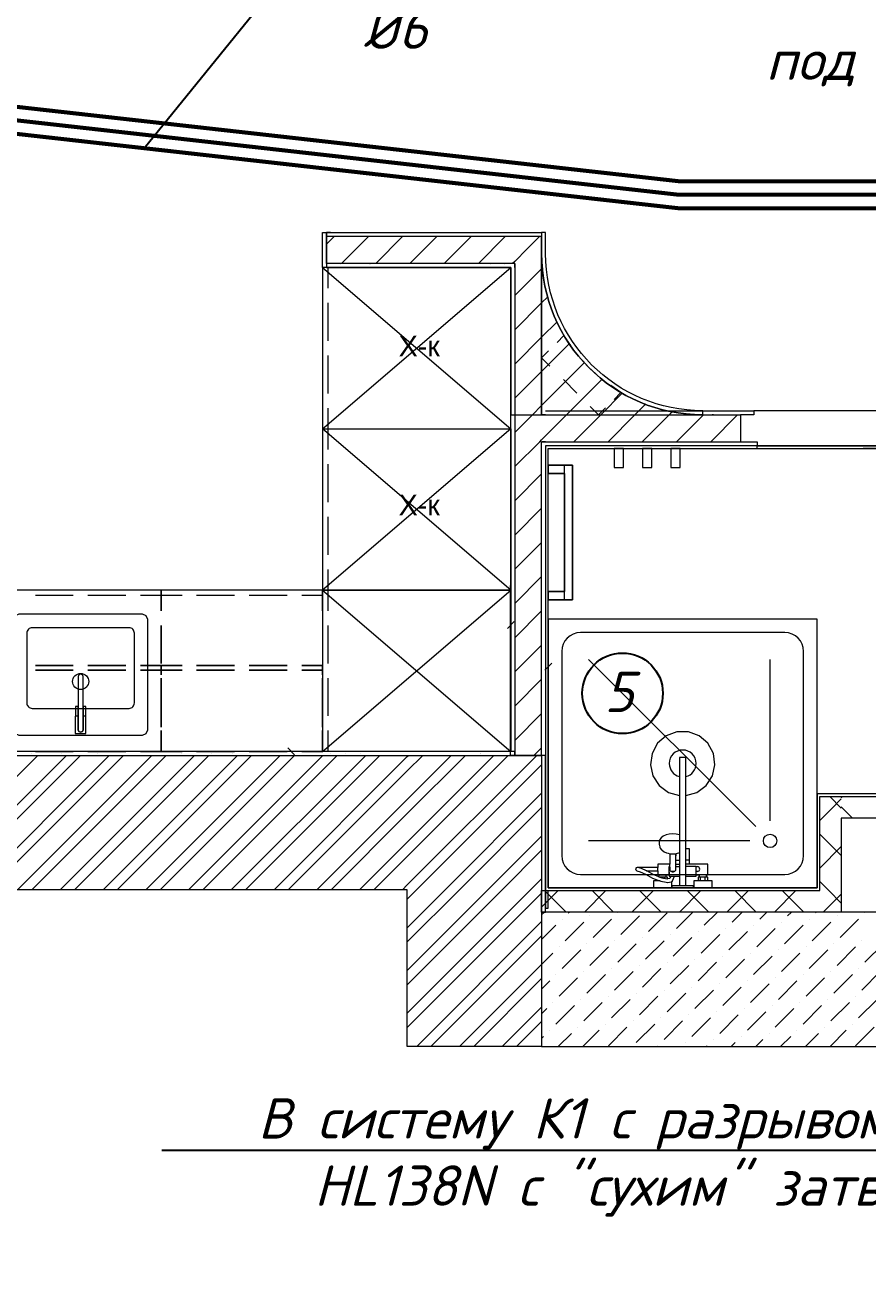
# Model space of a CAD drawing. Header units: millimetres. Extents: x 3082 to 230946, y 1570 to 312844.
# Drawn here: x 46428 to 49563, y 116243 to 120933 of the extents above; entities that cross this region are included whole.
import ezdxf
from ezdxf import colors
from ezdxf.entities.mleader import LeaderData, LeaderLine
from ezdxf.math import Vec2, Vec3

# ---------------------------------------------------------------- set-up
doc = ezdxf.new("R2010")
doc.units = ezdxf.units.MM
for name, color, linetype in [('PDF2_!плитка', 7, 'Continuous'), ('PDF2_!штукатурка', 7, 'Continuous'), ('PDF2_06_3 Размеры потолка', 7, 'Continuous'), ('PDF2_Text', 7, 'Continuous'), ('кондиционирование', 5, 'Continuous')]:
    doc.layers.add(name, color=color, linetype=linetype)
for name, color, linetype, true_color in [('PDF2_02_01 Стены несущие', 8, 'Continuous', 0x7e7e7e), ('PDF2_02_02 Перегородки', 8, 'Continuous', 0x7e7e7e), ('PDF2_03_1 ГКЛ Стены', 8, 'Continuous', 0x7e7e7e), ('PDF2_04_1 Мебель', 253, 'Continuous', 0xaaaaaa), ('PDF2_04_2 Сантехническое оборудование', 253, 'Continuous', 0xaaaaaa)]:
    doc.layers.add(name, color=color, linetype=linetype, true_color=true_color)
doc.styles.add('ls_200', font='isocpeui.ttf', dxfattribs={"height": 200})
doc.styles.add('PDF Arial', font='arial.ttf')

# ---------------------------------------------------------------- blocks, each defined once
blk = doc.blocks.new('ереьтекркер')
at = {"layer": 'PDF2_!плитка', "lineweight": 15}
blk.add_lwpolyline([(7283, 357), (6273.1, 357), (6263.1, 357), (6263.1, 7), (5263.1, 7), (5263.1, 1642.2), (6039.6, 1642.1), (6039.6, 1652.1), (5253.1, 1652.2), (5253.1, 1642.2), (5253.1, -68), (5263.1, -68), (5263.1, -3), (6273.1, -3), (6273.1, 7), (6273.1, 347), (7498, 347)], dxfattribs=at)
at = {"layer": 'PDF2_!плитка', "color": 251, "lineweight": 20, "true_color": 0x696969}
for points in [[(6715.6, 1652.1), (6039.6, 1652.1)], [(6039.6, 1642.1), (6715.6, 1642.1)]]:
    blk.add_lwpolyline(points, dxfattribs=at)
at = {"layer": 'PDF2_!штукатурка', "lineweight": 15}
blk.add_lwpolyline([(5253.1, 2367), (5253.1, 2445), (5238.1, 2445), (5238.1, 2367, 0.414037), (5837.6, 1767.1), (5837.6, 1782.1, -0.414044)], format="xyb", close=True, dxfattribs=at)
at = {"layer": 'PDF2_!штукатурка', "color": 8, "lineweight": 15, "true_color": 0x7e7e7e}
for points in [[(5251.8, 2419.8), (5251.8, 2419.8)], [(5249.9, 2381.1), (5249.9, 2381.1)], [(3340, 508), (3340, 508)], [(3451.3, 508), (3451.3, 508)], [(3498.9, 514.7), (3498.9, 514.7)], [(3586.1, 505.4), (3586.1, 505.4)], [(3896.8, 508), (3896.8, 508)], [(3918, 514.5), (3918, 514.5)], [(4008.2, 508), (4008.2, 508)], [(4088.8, 505.9), (4088.8, 505.9)], [(4420.7, 515), (4420.7, 515)], [(4453.6, 508), (4453.6, 508)], [(4507.8, 505.7), (4507.8, 505.7)], [(4565, 508), (4565, 508)], [(4839.8, 514.8), (4839.8, 514.8)], [(5010.5, 508), (5010.5, 508)], [(5010.5, 506.2), (5010.5, 506.2)], [(5121.9, 508), (5121.9, 508)]]:
    blk.add_lwpolyline(points, dxfattribs=at)
at = {"layer": 'PDF2_!штукатурка', "lineweight": 15}
blk.add_lwpolyline([(440, 857), (330, 857), (330, 842), (500, 842), (500, 515), (500, 500), (5138, 500), (5138, 515), (515, 515), (515, 842), (515, 857), (455, 857)], dxfattribs=at)
blk.add_lwpolyline([(5238, 500), (5238.1, -83), (5253.1, -83), (5253, 500)], close=True, dxfattribs=at)
at = {"layer": 'PDF2_02_01 Стены несущие', "color": 7, "lineweight": 15}
for points in [[(5238, 0), (5238, -583), (4738, -583), (4738, 0), (500, 0), (500, 500), (5238, 500)], [(5238.1, -583), (7770, -583), (7770, -83), (5238.1, -83)]]:
    blk.add_lwpolyline(points, close=True, dxfattribs=at)
at = {"layer": 'PDF2_02_01 Стены несущие', "lineweight": 15}
for points in [[(2863.8, 0), (3363.8, 500)], [(2969.9, 0), (3469.9, 500)], [(3022.9, 0), (3522.9, 500)], [(3129, 0), (3629, 500)], [(3182, 0), (3682, 500)], [(3288.1, 0), (3788.1, 500)], [(3341.1, 0), (3841.1, 500)], [(3447.2, 0), (3947.2, 500)], [(3500.2, 0), (4000.2, 500)], [(3606.3, 0), (4106.3, 500)], [(3659.3, 0), (4159.3, 500)], [(3765.4, 0), (4265.4, 500)], [(3818.4, 0), (4318.4, 500)], [(3924.5, 0), (4424.5, 500)], [(3977.5, 0), (4477.5, 500)], [(4083.6, 0), (4583.6, 500)], [(4136.6, 0), (4636.6, 500)], [(4242.7, 0), (4738, 495.4), (4742.7, 500)], [(4295.7, 0), (4738, 442.4), (4795.7, 500)], [(4401.8, 0), (4738, 336.3), (4901.8, 500)], [(4454.8, 0), (4738, 283.3), (4954.8, 500)], [(4560.9, 0), (4738, 177.2), (5060.9, 500)], [(4613.9, 0), (4738, 124.2), (5113.9, 500)], [(4720, 0), (4738, 18.1), (5220, 500)], [(5238, 465.1), (4773, 0), (4738, -35)], [(5238, 359), (4879.1, 0), (4738, -141.1)], [(5238, 306), (4932.1, 0), (4738, -194.1)], [(5238, 199.9), (5038.2, 0), (4738, -300.2)], [(5238, 146.9), (5091.2, 0), (4738, -353.2)], [(5238, 40.8), (5197.3, 0), (4738, -459.2)], [(4738, -512.3), (5238, -12.3)], [(5238.1, -93.5), (5248.6, -83)], [(5337.5, -86), (5340.5, -83)], [(5521.4, -86), (5521.4, -86)], [(5636.3, -155), (5705.2, -86)], [(5739.7, -143.5), (5800.2, -83)], [(5843.1, -132), (5892.1, -83)], [(5946.5, -120.5), (5984, -83)], [(6049.9, -109), (6075.9, -83)], [(6153.4, -97.5), (6167.9, -83)], [(6256.8, -86), (6259.8, -83)], [(6440.6, -86), (6440.6, -86)], [(4773.4, -583), (5238, -118.3)], [(5238.1, -185.5), (5291.6, -132)], [(5314.5, -109), (5314.5, -109)], [(5326, -189.4), (5395, -120.5)], [(5418, -97.5), (5418, -97.5)], [(5429.5, -178), (5498.4, -109)], [(5532.9, -166.5), (5601.8, -97.5)], [(6027, -132), (6027, -132)], [(6130.4, -120.5), (6130.4, -120.5)], [(6141.9, -200.9), (6210.8, -132)], [(6233.8, -109), (6233.8, -109)], [(6245.3, -189.4), (6314.2, -120.5)], [(6337.2, -97.5), (6337.2, -97.5)], [(6348.7, -178), (6417.6, -109)], [(4826.4, -583), (5238, -171.4)], [(5613.3, -178), (5613.3, -178)], [(5716.7, -166.5), (5716.7, -166.5)], [(5728.2, -246.9), (5797.1, -178)], [(5820.1, -155), (5820.1, -155)], [(5831.6, -235.4), (5900.6, -166.5)], [(5923.5, -143.5), (5923.5, -143.5)], [(5935, -223.9), (6004, -155)], [(6038.4, -212.4), (6107.4, -143.5)], [(5303.1, -212.4), (5303.1, -212.4)], [(5314.5, -292.9), (5383.5, -223.9)], [(5406.5, -200.9), (5406.5, -200.9)], [(5418, -281.4), (5486.9, -212.4)], [(5509.9, -189.4), (5509.9, -189.4)], [(5521.4, -269.9), (5590.3, -200.9)], [(5624.8, -258.4), (5693.7, -189.4)], [(6118.9, -223.9), (6118.9, -223.9)], [(6222.3, -212.4), (6222.3, -212.4)], [(6233.8, -292.9), (6302.7, -223.9)], [(6325.7, -200.9), (6325.7, -200.9)], [(6337.2, -281.4), (6406.1, -212.4)], [(6429.1, -189.4), (6429.1, -189.4)], [(6440.6, -269.9), (6509.6, -200.9)], [(4932.5, -583), (5238, -277.4)], [(5238.1, -277.4), (5280.1, -235.4)], [(5601.8, -281.4), (5601.8, -281.4)], [(5705.2, -269.9), (5705.2, -269.9)], [(5716.7, -350.3), (5785.7, -281.4)], [(5808.6, -258.4), (5808.6, -258.4)], [(5820.1, -338.8), (5889.1, -269.9)], [(5912.1, -246.9), (5912.1, -246.9)], [(5923.5, -327.3), (5992.5, -258.4)], [(6015.5, -235.4), (6015.5, -235.4)], [(6027, -315.8), (6095.9, -246.9)], [(6130.4, -304.3), (6199.3, -235.4)], [(5291.6, -315.8), (5291.6, -315.8)], [(5303.1, -396.3), (5372, -327.3)], [(5395, -304.3), (5395, -304.3)], [(5406.5, -384.8), (5475.4, -315.8)], [(5498.4, -292.9), (5498.4, -292.9)], [(5509.9, -373.3), (5578.8, -304.3)], [(5613.3, -361.8), (5682.2, -292.9)], [(6107.4, -327.3), (6107.4, -327.3)], [(6210.8, -315.8), (6210.8, -315.8)], [(6222.3, -396.3), (6291.2, -327.3)], [(6314.2, -304.3), (6314.2, -304.3)], [(6325.7, -384.8), (6394.7, -315.8)], [(6417.6, -292.9), (6417.6, -292.9)], [(6429.1, -373.3), (6498.1, -304.3)], [(4985.5, -583), (5238, -330.5)], [(5238.1, -369.3), (5268.6, -338.8)], [(5693.7, -373.3), (5693.7, -373.3)], [(5797.1, -361.8), (5797.1, -361.8)], [(5808.6, -442.2), (5877.6, -373.3)], [(5900.6, -350.3), (5900.6, -350.3)], [(5912.1, -430.7), (5981, -361.8)], [(6004, -338.8), (6004, -338.8)], [(6015.5, -419.3), (6084.4, -350.3)], [(6118.9, -407.8), (6187.8, -338.8)], [(5280.1, -419.3), (5280.1, -419.3)], [(5383.5, -407.8), (5383.5, -407.8)], [(5395, -488.2), (5463.9, -419.3)], [(5486.9, -396.3), (5486.9, -396.3)], [(5498.4, -476.7), (5567.3, -407.8)], [(5590.3, -384.8), (5590.3, -384.8)], [(5601.8, -465.2), (5670.8, -396.3)], [(5705.2, -453.7), (5774.2, -384.8)], [(6199.3, -419.3), (6199.3, -419.3)], [(6302.7, -407.8), (6302.7, -407.8)], [(6314.2, -488.2), (6383.2, -419.3)], [(6406.1, -396.3), (6406.1, -396.3)], [(6417.6, -476.7), (6486.6, -407.8)], [(5091.6, -583), (5238, -436.5)], [(5238.1, -461.2), (5257.1, -442.2)], [(5291.6, -499.7), (5360.5, -430.7)], [(5785.7, -465.2), (5785.7, -465.2)], [(5889.1, -453.7), (5889.1, -453.7)], [(5900.6, -534.2), (5969.5, -465.2)], [(5992.5, -442.2), (5992.5, -442.2)], [(6004, -522.7), (6072.9, -453.7)], [(6095.9, -430.7), (6095.9, -430.7)], [(6107.4, -511.2), (6176.3, -442.2)], [(6210.8, -499.7), (6279.7, -430.7)], [(5144.6, -583), (5238, -489.6)], [(5372, -511.2), (5372, -511.2)], [(5475.4, -499.7), (5475.4, -499.7)], [(5486.9, -580.1), (5555.8, -511.2)], [(5578.8, -488.2), (5578.8, -488.2)], [(5590.3, -568.6), (5659.3, -499.7)], [(5682.2, -476.7), (5682.2, -476.7)], [(5693.7, -557.1), (5762.7, -488.2)], [(5797.1, -545.6), (5866.1, -476.7)], [(6291.2, -511.2), (6291.2, -511.2)], [(6394.7, -499.7), (6394.7, -499.7)], [(6406.1, -580.1), (6475.1, -511.2)], [(5238.1, -553.2), (5245.6, -545.6)], [(5268.6, -522.7), (5268.6, -522.7)], [(5300.2, -583), (5349, -534.2)], [(5392.1, -583), (5452.4, -522.7)], [(5877.6, -557.1), (5877.6, -557.1)], [(5981, -545.6), (5981, -545.6)], [(6035.6, -583), (6061.4, -557.1)], [(6084.4, -534.2), (6084.4, -534.2)], [(6127.5, -583), (6164.8, -545.6)], [(6187.8, -522.7), (6187.8, -522.7)], [(6219.4, -583), (6268.3, -534.2)], [(6311.3, -583), (6371.7, -522.7)], [(5670.8, -580.1), (5670.8, -580.1)], [(5774.2, -568.6), (5774.2, -568.6)], [(5851.7, -583), (5854.6, -580.1)], [(5943.6, -583), (5958, -568.6)]]:
    blk.add_lwpolyline(points, dxfattribs=at)
at = {"layer": 'PDF2_02_02 Перегородки', "color": 7, "lineweight": 15}
for points in [[(6460.4, 6749), (6460.4, 3397, 0.414187), (7060.4, 2797), (7990.1, 2797), (8040.1, 2797), (8040.1, 2782), (7060.4, 2782, -0.414207), (6445.4, 3397), (6445.4, 6749), (6575.4, 6749), (6575.4, 3397, 0.414201), (7060.4, 2912), (8052.1, 2912), (8052.1, 2897), (7990.1, 2897), (7060.4, 2897, -0.414225), (6560.4, 3397), (6560.4, 6749)], [(5138.1, 2330), (5138.1, 2315), (5138.1, 2330), (5136.4, 2330), (4438.1, 2330), (4438.1, 2315), (5123.1, 2315), (5123.1, 1767.2), (5138.1, 1767.2), (5238.1, 1767.2), (5562.6, 1767.1), (5837.6, 1767.1, -0.414037), (5238.1, 2367), (5238.1, 1767.2), (5238.1, 2330), (5238.1, 2430)]]:
    blk.add_lwpolyline(points, format="xyb", dxfattribs=at)
for points in [[(4423.1, 2445), (4423.1, 2445)], [(4453.1, 2445), (4453.1, 2445)], [(4438.1, 2330), (4438.1, 2430)], [(4423.1, 2315), (4423.1, 2315)], [(4453.1, 2315), (4453.1, 2315)], [(5138.1, 2315), (5138.1, 1767.2), (5138.1, 1667.2), (5138, 500)], [(5253.1, 1667.2), (5977.6, 1667.1), (6039.6, 1667.1), (6039.6, 1652.1), (5253.1, 1652.2), (5253, 500), (5123, 500), (5123.1, 1767.2), (5253.1, 1767.2), (5238.1, 1767.2), (5253.1, 1767.2), (5977.6, 1767.1), (5977.6, 1667.1)], [(5253.1, 1782.2), (6027.6, 1782.1), (6027.6, 1767.1), (5977.6, 1767.1)], [(5878.2, 1767.1), (5873.2, 1767.1)], [(5238, 500), (5238.1, 1667.2), (5253.1, 1667.2), (5238.1, 1667.2)]]:
    blk.add_lwpolyline(points, dxfattribs=at)
blk.add_lwpolyline([(4438.1, 2430), (4438.1, 2330), (4438.1, 2315), (4453.1, 2315), (4423.1, 2315), (4423.1, 2445), (4453.1, 2445), (4438.1, 2445), (4438.1, 2430), (4438.1, 2445), (5238.1, 2445), (5238.1, 2430), (5224.9, 2430), (5138.1, 2430)], close=True, dxfattribs=at)
at = {"layer": 'PDF2_02_02 Перегородки', "lineweight": 15}
for points in [[(4466.4, 2430), (4438.1, 2401.7)], [(4593.7, 2430), (4493.7, 2330)], [(4721, 2430), (4621, 2330)], [(4848.3, 2430), (4748.3, 2330)], [(4975.6, 2430), (4875.6, 2330)], [(5102.9, 2430), (5002.9, 2330)], [(5230.1, 2430), (5184.6, 2384.4)], [(4435.1, 2382.7), (4435.1, 2382.7)], [(5184.3, 2384.2), (5138.1, 2338), (5130.1, 2330)], [(4490.8, 2327), (4490.8, 2327)], [(4599.3, 2326.8), (4599.3, 2326.8)], [(4602.1, 2327), (4602.1, 2327)], [(4770, 2318.2), (4770, 2318.2)], [(5047.6, 2327), (5047.6, 2327)], [(5101.9, 2327.3), (5101.9, 2327.3)], [(5238.1, 2310.7), (5138.1, 2210.7)], [(5238.1, 2183.4), (5138.1, 2083.4)], [(5238.1, 2056.1), (5138.1, 1956.1)], [(5238.1, 1928.8), (5138.1, 1828.8)], [(5138.1, 1701.6), (5203.7, 1767.2), (5238.1, 1801.6)], [(5138.1, 1574.3), (5231, 1667.2), (5238.1, 1674.3), (5253.1, 1689.3), (5331, 1767.2)], [(5458.2, 1767.1), (5358.3, 1667.2)], [(5585.5, 1767.1), (5485.5, 1667.2)], [(5712.8, 1767.1), (5612.8, 1667.1)], [(5840.1, 1767.1), (5740.1, 1667.1)], [(5967.3, 1767.1), (5867.4, 1667.1)], [(5238.1, 1547), (5138.1, 1447)], [(5238, 1419.6), (5138.1, 1319.7)], [(5238, 1292.4), (5138.1, 1192.4)], [(5238, 1165.1), (5138.1, 1065.1)], [(5238, 1037.8), (5138.1, 937.8)], [(5238, 910.5), (5138, 810.6)], [(5238, 783.3), (5138, 683.3)], [(5238, 656), (5138, 556)], [(5238, 528.7), (5209.4, 500)]]:
    blk.add_lwpolyline(points, dxfattribs=at)
at = {"layer": 'PDF2_02_02 Перегородки', "color": 251, "lineweight": 20, "true_color": 0x696969}
for points in [[(5242.2, 2314.8), (5238.1, 2310.7)], [(5261.4, 2206.7), (5238.1, 2183.4)], [(5295.6, 2113.6), (5238.1, 2056.1)], [(5341.6, 2032.4), (5238.1, 1928.8)], [(5397.9, 1961.4), (5238.1, 1801.6)], [(5463.8, 1900), (5331, 1767.2)], [(5539.6, 1848.5), (5458.2, 1767.2)], [(5625.9, 1807.5), (5585.5, 1767.1)], [(5724.8, 1779.1), (5712.8, 1767.1)], [(6727.6, 1782.1), (6027.6, 1782.1)], [(6039.6, 1652.1), (6715.6, 1652.1)]]:
    blk.add_lwpolyline(points, dxfattribs=at)
at = {"layer": 'PDF2_02_02 Перегородки', "color": 7, "lineweight": 15}
for points in [[(5874.9, 1767.1), (5874.3, 1767.1), (5873.8, 1767.1), (5873.2, 1767.1)], [(5875.7, 1767.1), (5875.5, 1767.1), (5875.2, 1767.1), (5874.9, 1767.1)], [(5876.5, 1767.1), (5876.3, 1767.1), (5876, 1767.1), (5875.7, 1767.1)], [(5878.2, 1767.1), (5877.7, 1767.1), (5877.1, 1767.1), (5876.5, 1767.1)]]:
    blk.add_open_spline(points, degree=3, dxfattribs=at)
at = {"layer": 'PDF2_03_1 ГКЛ Стены', "color": 7, "lineweight": 15}
for points in [[(5346.8, 2024.6), (5321.2, 2062.4), (5295.4, 2036.6)], [(5263.9, 2005.1), (5238.1, 1979.3), (5269.3, 1948.1)], [(5440.3, 1919.5), (5413.8, 1942.8), (5390.5, 1969.3)], [(5319.2, 1898.2), (5369.1, 1848.3)], [(5507.6, 1824.5), (5533.3, 1850.2), (5495.5, 1875.9)], [(5419, 1798.4), (5450.2, 1767.2), (5476, 1792.9)]]:
    blk.add_lwpolyline(points, dxfattribs=at)
blk.add_lwpolyline([(6353.1, 347), (7293, 347), (7293, 987.1), (7293, 1067.1), (7513, 1067.1), (7513, 987.1), (7373, 987.1), (7373, 347), (7513, 347), (7513, 267), (6353.1, 267), (6353.1, -83), (6273.1, -83), (5238.1, -83), (5238.1, -3), (6273.1, -3), (6273.1, 347)], close=True, dxfattribs=at)
at = {"layer": 'PDF2_03_1 ГКЛ Стены', "lineweight": 15}
for points in [[(6353.1, 337.9), (6317.6, 302.4), (6282.2, 267), (6273.1, 257.9)], [(6353.1, 303.8), (6309.9, 347)], [(6353.1, 342.7), (6357.4, 347)], [(6394.5, 267), (6353.1, 308.4)], [(6273.1, 207.1), (6353.1, 127.1)], [(6273.1, 81), (6353.1, 161)], [(6273.1, 30.3), (6306.3, -3), (6353.1, -49.8)], [(5300.3, -3), (5238.1, -65.3)], [(5249.1, -3), (5329.1, -83)], [(5477.1, -3), (5397.1, -83)], [(5426, -3), (5506, -83)], [(5653.9, -3), (5573.9, -83)], [(5602.9, -3), (5682.9, -83)], [(5830.7, -3), (5750.7, -83)], [(5779.8, -3), (5859.8, -83)], [(6007.4, -3), (5927.4, -83)], [(5956.7, -3), (6036.7, -83)], [(6184.2, -3), (6104.2, -83)], [(6133.7, -3), (6213.7, -83)], [(6353.1, -16), (6319.6, -49.5), (6286.1, -83)]]:
    blk.add_lwpolyline(points, dxfattribs=at)
at = {"layer": 'PDF2_04_1 Мебель', "lineweight": 5}
for points in [[(4423.1, 2315), (4423.1, 1715), (5123.1, 1715), (5123.1, 2315)], [(5508, 1571.1), (5542.4, 1571.1), (5542.4, 1642.2), (5508, 1642.2)], [(5613.5, 1571.1), (5647.9, 1571.1), (5647.9, 1642.1), (5613.5, 1642.1)], [(5718.9, 1571.1), (5753.3, 1571.1), (5753.3, 1642.1), (5718.9, 1642.1)], [(3753.1, 1025), (3293.1, 1025), (3278.9, 1019.2), (3273.1, 1005), (3273.1, 595), (3278.9, 580.9), (3293.1, 575), (3753.1, 575), (3767.2, 580.9), (3773.1, 595), (3773.1, 1005), (3767.2, 1019.2)], [(6263.1, 7), (6263.1, 1007), (5263.1, 1007), (5263.1, 7)], [(3823.1, 842.3), (3823.1, 983.4)], [(3495.8, 835), (3354.7, 835)], [(3495.8, 817), (3354.7, 817)], [(3532.1, 792.9), (3529.4, 799.3), (3523, 801.9), (3516.7, 799.3), (3514.1, 792.9), (3514.1, 595), (3516.7, 588.7), (3523.1, 586), (3529.4, 588.7), (3532.1, 595)], [(3691.4, 835), (3550.3, 835)], [(3691.4, 817), (3550.3, 817)], [(3823.1, 800.1), (3823.1, 835), (3745.9, 835), (3823.1, 835)], [(3900.2, 817), (3823.1, 817), (3745.9, 817), (3823.1, 817)], [(3823.1, 835), (3823.1, 800.1), (3823.1, 835), (3900.2, 835)], [(4095.8, 835), (3954.7, 835)], [(4095.8, 817), (3954.7, 817)], [(4291.4, 835), (4150.3, 835)], [(4291.4, 817), (4150.3, 817)], [(4423.1, 800.1), (4423.1, 835), (4345.9, 835), (4423.1, 835)], [(4423.1, 817), (4345.9, 817)], [(3823.1, 745.6), (3823.1, 604.5)], [(3823.1, 745.6), (3823.1, 604.5)], [(4423.1, 604.5), (4423.1, 745.6)], [(3503.4, 682), (3503.4, 647), (3514.1, 647), (3514.1, 682)], [(3542.8, 682), (3532.1, 682), (3532.1, 647), (3542.8, 647)], [(3543, 646), (3532.1, 646), (3532.1, 595), (3529.4, 588.7), (3523.1, 586), (3516.7, 588.7), (3514.1, 595), (3514.1, 646), (3503.1, 646), (3503.1, 581), (3543, 581)], [(4345.9, 515), (4423.1, 515), (4423.1, 550), (4423.1, 515)], [(3354.7, 515), (3495.8, 515)], [(3550.3, 515), (3691.4, 515)], [(3954.7, 515), (4095.8, 515)]]:
    blk.add_lwpolyline(points, close=True, dxfattribs=at)
for points in [[(4423.1, 2315), (5123.1, 1715)], [(4423.1, 1715), (5123.1, 2315)], [(4443.1, 2315), (4443.1, 2237.8)], [(4443.1, 2183.3), (4443.1, 2042.2)], [(4443.1, 1987.7), (4443.1, 1846.6)], [(4443.1, 1792.1), (4443.1, 1715)], [(5123.1, 1715), (4423.1, 1115), (5123.1, 1115), (5123.1, 515), (4423.1, 515), (5123.1, 1115), (4423.1, 1115), (4423.1, 515), (4423.1, 592.1)], [(4423.1, 1715), (5123.1, 1715), (5123.1, 1115), (4423.1, 1715), (4423.1, 1115), (5123.1, 515)], [(4443.1, 1715), (4443.1, 1637.9)], [(4443.1, 1583.4), (4443.1, 1442.3)], [(5323.1, 1549.3), (5323.1, 1109.3), (5263.1, 1109.3), (5263.1, 1079.3), (5353.1, 1079.3), (5353.1, 1579.3), (5263.1, 1579.3), (5263.1, 1549.3), (5323.1, 1549.3), (5263.1, 1549.3), (5263.1, 1579.3), (5353.1, 1579.3), (5353.1, 1079.3), (5263.1, 1079.3), (5263.1, 1109.3), (5323.1, 1109.3)], [(5323.1, 1079.3), (5323.1, 1579.3)], [(4443.1, 1387.8), (4443.1, 1246.7)], [(4443.1, 1192.2), (4443.1, 1115), (4443.1, 1037.9)], [(3823.1, 1115), (3223.1, 1115), (3223.1, 1037.9), (3223.1, 1115), (3145.9, 1115)], [(3495.8, 1115), (3354.7, 1115)], [(3495.8, 1095), (3354.7, 1095)], [(3691.4, 1115), (3550.3, 1115)], [(3691.4, 1095), (3550.3, 1095)], [(3900.2, 1115), (3823.1, 1115), (3823.1, 1037.9), (3823.1, 1115), (3745.9, 1115)], [(3823.1, 1095), (3745.9, 1095)], [(4423.1, 1115), (3823.1, 1115)], [(3900.2, 1095), (3823.1, 1095)], [(4095.8, 1115), (3954.7, 1115)], [(4095.8, 1095), (3954.7, 1095)], [(4291.5, 1115), (4150.3, 1115)], [(4291.5, 1095), (4150.3, 1095)], [(4423.1, 1037.9), (4423.1, 1115), (4346, 1115)], [(4423.1, 1095), (4346, 1095)], [(4443.1, 983.4), (4443.1, 842.3)], [(6035.1, 235.1), (5413.1, 857)], [(6088.1, 257), (6088.1, 857)], [(3823.1, 646.7), (3823.1, 787.8), (3823.1, 646.6)], [(4423.1, 646.6), (4423.1, 787.8)], [(4443.1, 787.8), (4443.1, 646.7)], [(3823.1, 592.1), (3823.1, 515), (3223.1, 515), (2623, 515), (2545.9, 515), (2623, 515), (2623, 550), (2623, 515), (2623, 592.2), (2623, 515), (2700.2, 515), (2623, 515), (2023, 515), (2023, 550), (2023, 515), (2023, 550), (2023, 515), (2023, 592.2), (2023, 515), (2100.2, 515), (2023, 515), (2100.2, 515)], [(3900.2, 515), (3823.1, 515), (3745.9, 515), (3823.1, 515), (3823.1, 592.2)], [(4443.1, 592.2), (4443.1, 515)], [(4346, 515), (4423.1, 515), (3823.1, 515), (3900.2, 515), (3823.1, 515), (3823.1, 550), (3823.1, 515), (3823.1, 550), (3823.1, 515), (3745.9, 515)], [(3495.8, 515), (3354.7, 515)], [(3691.4, 515), (3550.3, 515)], [(4095.8, 515), (3954.7, 515)], [(4150.3, 515), (4291.4, 515), (4150.3, 515), (4291.5, 515)], [(6013.1, 182), (5413.1, 182)]]:
    blk.add_lwpolyline(points, dxfattribs=at)
for points in [[(3323.1, 695, 0.414375), (3343.1, 675), (3703.1, 675, 0.414375), (3723.1, 695), (3723.1, 955, 0.414375), (3703.1, 975), (3343.1, 975, 0.414375), (3323.1, 955)], [(5383.1, 957, 0.414107), (5313.1, 887), (5313.1, 127, 0.414107), (5383.1, 57), (6143.1, 57, 0.414107), (6213.1, 127), (6213.1, 887, 0.414107), (6143.1, 957)]]:
    blk.add_lwpolyline(points, format="xyb", close=True, dxfattribs=at)
for centre, radius in [((3523.1, 775), 30), ((6088.1, 182), 25)]:
    blk.add_circle(centre, radius, dxfattribs=at)
at = {"layer": 'PDF2_04_2 Сантехническое оборудование', "lineweight": 5}
for points in [[(5775.1, 350.6), (5816.1, 362.4), (5850.5, 387.8), (5873.7, 423.6), (5883, 465.3), (5877.1, 507.6), (5856.7, 545.1), (5824.4, 573.2), (5784.4, 588.1), (5741.7, 588.1), (5701.7, 573.2), (5669.5, 545.1), (5649.1, 507.6), (5643.2, 465.3), (5652.4, 423.6), (5675.7, 387.8), (5710, 362.4), (5751.1, 350.6), (5751.1, 204.1), (5739, 206.9), (5726.1, 207.9), (5713.1, 206.9), (5701.1, 204.1), (5690.7, 199.5), (5682.8, 193.6), (5677.8, 186.7), (5676.1, 179.2), (5676.1, 168.6), (5676.6, 165.4), (5678.3, 158.1), (5679.7, 155.3), (5684.5, 148.7), (5686.6, 146.8), (5693.8, 141.4), (5703.3, 137.2), (5708.5, 135.9), (5715.1, 134.3), (5715.6, 116.1), (5715.8, 95), (5670.1, 95), (5670.1, 83.5), (5594.1, 83.5), (5589.9, 82), (5587.7, 78.1), (5588.5, 73.6), (5592.1, 70.9), (5604.9, 66.7), (5624.1, 58.3), (5650.8, 43.2), (5670.1, 36.3), (5670.1, 33), (5654.1, 33), (5654.1, 7), (5722.1, 7), (5722.1, 30.3), (5722.7, 30.5), (5723.7, 31.3), (5724.6, 32.2), (5725.3, 33.2), (5732.6, 51), (5751.1, 51), (5751.1, 15), (5723.1, 15), (5723.1, 7), (5803.1, 7), (5803.1, 15), (5775.1, 15), (5775.1, 51), (5813.1, 51), (5813.1, 55), (5824.1, 55), (5824.1, 47), (5820.1, 47), (5820.1, 33), (5804.1, 33), (5804.1, 7), (5872.1, 7), (5872.1, 33), (5856.1, 33), (5856.1, 47), (5852.1, 47), (5852.1, 55), (5856.1, 55), (5856.1, 95), (5788.1, 95), (5788.1, 152), (5787.5, 152), (5785.9, 152), (5783.4, 152), (5780.2, 152), (5776.2, 152), (5775.1, 152)], [(5674.1, 55), (5674.1, 48.7), (5656.2, 55), (5630, 69.9), (5628.6, 70.5), (5670.1, 70.5), (5670.1, 55)], [(5713.1, 51), (5718.6, 51), (5714.9, 42), (5706.3, 40.6), (5706.1, 40.7), (5706.1, 47), (5702.1, 47), (5702.1, 55), (5713.1, 55)], [(5721.1, 67.8), (5721.1, 67.8), (5723.5, 66.6), (5726.1, 66.2), (5728.7, 66.6), (5731.1, 67.8), (5731.1, 67.8), (5730.9, 67.7), (5729.1, 67.5), (5723.1, 67.5), (5721.3, 67.7)]]:
    blk.add_lwpolyline(points, close=True, dxfattribs=at)
for points in [[(5775.1, 421.5, 0.344938), (5813.1, 470, 0.414), (5763.1, 520, 0.414), (5713.1, 470, 0.344459), (5751.1, 421.5)], [(5817.6, 68, 0.414585), (5826.6, 77, 0.416667), (5817.6, 86, 0.130718), (5813.1, 84.8)]]:
    blk.add_lwpolyline(points, format="xyb", dxfattribs=at)
for points in [[(5775.1, 350.6), (5775.1, 492), (5751.1, 492), (5751.1, 350.6)], [(5751.1, 204.1), (5751.1, 51)], [(5751, 149.4), (5751.1, 149.4)], [(5775.1, 51), (5775.1, 152)], [(5715.1, 134.3), (5717, 133.9), (5726.1, 133.2), (5735.2, 133.9), (5743.7, 135.9), (5748.9, 137.2), (5751.1, 138.2)], [(5721.1, 67.8), (5719.6, 68.4), (5718.1, 69.4), (5717, 70.7), (5716.3, 72.2), (5716.1, 73.9), (5715.8, 95)], [(5737.1, 134.3), (5736.6, 116.1), (5736.1, 73.9), (5735.8, 72.2), (5735.1, 70.7), (5734, 69.4), (5732.6, 68.4), (5731.1, 67.8)], [(5736.3, 95), (5751.1, 95)], [(5738.1, 95), (5738.1, 134.5)], [(5738.1, 110), (5751.1, 110)], [(5751.1, 135.4), (5751, 135.3)], [(5788.1, 110), (5775.1, 110)], [(5788.1, 95), (5775.1, 95)], [(5628.6, 70.5), (5609.6, 78.8), (5596.1, 83.2), (5594.1, 83.5)], [(5670.1, 70.5), (5670.1, 83.5)], [(5674.1, 55), (5702.1, 55)], [(5674.1, 48.7), (5685.6, 44.6), (5704.7, 40.9), (5706.3, 40.6)], [(5702.1, 47), (5697.1, 47), (5679.1, 47), (5678.7, 47)], [(5679.1, 46.9), (5679.1, 47)], [(5697.1, 42.4), (5697.1, 47)], [(5713.1, 55), (5713.1, 87), (5715.9, 87)], [(5713.1, 65.5), (5713.1, 62.1), (5713.1, 59), (5713.1, 56.3)], [(5718.6, 51), (5732.5, 51)], [(5736.2, 87), (5751.1, 87)], [(5813.1, 55), (5813.1, 87), (5775.1, 87)], [(5852.1, 55), (5824.1, 55)], [(5852.1, 47), (5824.1, 47)], [(5829.1, 33), (5829.1, 47)], [(5847.1, 33), (5847.1, 47)], [(5670.1, 36.3), (5682.1, 32.1), (5701.4, 28.4), (5705.9, 27.5), (5707.2, 27.6), (5720.3, 29.8), (5721.6, 30), (5722.1, 30.3)], [(5679.4, 33), (5670.1, 33)], [(5681, 32.5), (5681, 32.5)], [(5775.1, 15), (5751.1, 15)], [(5856.1, 33), (5820.1, 33)]]:
    blk.add_lwpolyline(points, dxfattribs=at)
blk.add_open_spline([(5817.6, 68), (5816, 68), (5814.5, 68.5), (5813.1, 69.2)], degree=3, dxfattribs=at)
at = {"layer": 'PDF2_06_3 Размеры потолка', "lineweight": 15}
for points in [[(6496, 1642.2), (6433.9, 1642.2)], [(5263.1, 806.8), (5263.1, 1637.2)], [(5110.6, 972.7), (5135.6, 997.7)], [(5123.1, 520), (5123.1, 1008.6)], [(5275.6, 842.7), (5250.6, 817.7)], [(4293.5, 527.5), (4318.5, 502.5)], [(4418.1, 515), (4282.5, 515)]]:
    blk.add_lwpolyline(points, dxfattribs=at)
at = {"layer": 'PDF2_Text', "color": 253, "true_color": 0xaaaaaa, "char_height": 76.24, "attachment_point": 7, "style": 'PDF Arial'}
for insert in [(4706.2, 1984.8), (4706.2, 1393.4)]:
    blk.add_mtext('Х-к', dxfattribs=dict(at, insert=insert))
blk = doc.blocks.new('*U400')
at = {"linetype": 'ByBlock'}
blk.add_circle((0, 0), 150, dxfattribs=at)
at = {"linetype": 'ByBlock', "style": 'ls_200'}
blk.add_text('5', height=150, dxfattribs=at).set_placement((-67.4, -69.7))

msp = doc.modelspace()

# ---------------------------------------------------------------- linework, layer by layer
at = {"color": 1, "ltscale": 6, "const_width": 15}
msp.add_lwpolyline([(43632.1, 120940.1), (48862.8, 120352.3), (51762.9, 120352.3), (51762.9, 120053.7)], dxfattribs=at)
at = {"color": 5, "ltscale": 6, "const_width": 15}
msp.add_lwpolyline([(43626.6, 120890.4), (48860, 120302.3), (51712.9, 120302.3), (51712.9, 117394.7)], dxfattribs=at)

# ---------------------------------------------------------------- block references
at = {"lineweight": 0}
msp.add_blockref('*U400', (48650.8, 118447.3), dxfattribs=at)
at = {"layer": 'кондиционирование', "color": 1}
msp.add_blockref('ереьтекркер', (43111.6, 117716.4), dxfattribs=at)

# ---------------------------------------------------------------- leaders
at = {"color": 3, "lineweight": 18}
ml = msp.add_multileader_mtext('Standard', dxfattribs=at)
ml.set_content('В систему К1 с разрывом струи HL138N с "сухим" затвором', color=3, style='ls_200')
ml.set_leader_properties()
ml.build(insert=Vec2(0, 0))
ml.multileader.update_dxf_attribs({"text_left_attachment_type": 6, "text_right_attachment_type": 6, "dogleg_length": 0.36, "arrow_head_size": 0.353})
ctx = ml.context
ctx.base_point, ctx.char_height, ctx.arrow_head_size, ctx.landing_gap_size, ctx.plane_origin = Vec3(47527.7, 116745.9), 150, 0.353, 0, Vec3(48071.4, 116511.2)
ctx.left_attachment, ctx.right_attachment, ctx.text_align_type = 6, 6, 1
notes = []
notes.append((ctx, [(1, (1, 1, 0), (50109.2, 116745.9), (-1, 0), 89.2, [(0, [(50549.6, 117860.6)], 0, [])])]))
ctx.mtext.insert, ctx.mtext.width, ctx.mtext.alignment, ctx.mtext.flow_direction = Vec3(48773.8, 116940.9), 3052.25, 2, 5
for ctx, leaders in notes:
    for number, flags, end, landing, length, lines in leaders:
        leader = LeaderData()
        leader.index, (leader.has_last_leader_line, leader.has_dogleg_vector, leader.attachment_direction) = number, flags
        leader.last_leader_point, leader.dogleg_vector, leader.dogleg_length = Vec3(end), Vec3(landing), length
        for number, points, colour, breaks in lines:
            line = LeaderLine()
            line.index, line.vertices, line.color, line.breaks = number, Vec3.list(points), colors.encode_raw_color(colour), breaks
            leader.lines.append(line)
        ctx.leaders.append(leader)

# ---------------------------------------------------------------- next in the draw order: leaders
at = {"layer": 'кондиционирование', "color": 0, "lineweight": 0}
ml = msp.add_multileader_mtext('Standard', dxfattribs=at)
ml.set_content('%%C6,35\\P%%C12,7\\Pпод потолком', style='ls_200')
ml.set_leader_properties()
ml.build(insert=Vec2(0, 0))
ml.multileader.update_dxf_attribs({"text_left_attachment_type": 6, "text_right_attachment_type": 6, "dogleg_length": 133.8, "arrow_head_size": 0.529})
ctx = ml.context
ctx.base_point, ctx.char_height, ctx.arrow_head_size, ctx.landing_gap_size, ctx.plane_origin = Vec3(49155.9, 121199.7), 150, 0.529, 5.88, Vec3(53926.5, 124031.8)
ctx.left_attachment, ctx.right_attachment, ctx.text_align_type = 6, 6, 1
notes = []
notes.append((ctx, [(0, (1, 1, 0), (50629.9, 121199.7), (-1, 0), 133.8, [(0, [(51906, 120426.3)], 0, [])])]))
ctx.mtext.insert, ctx.mtext.width, ctx.mtext.alignment, ctx.mtext.flow_direction = Vec3(49826, 121379.7), 1382.975, 2, 5
ctx.mtext.has_bg_fill, ctx.mtext.bg_color, ctx.mtext.bg_scale_factor, ctx.mtext.bg_transparency, ctx.mtext.use_window_bg_color = 1, -1073741824, 1.1, 0, 1
for ctx, leaders in notes:
    for number, flags, end, landing, length, lines in leaders:
        leader = LeaderData()
        leader.index, (leader.has_last_leader_line, leader.has_dogleg_vector, leader.attachment_direction) = number, flags
        leader.last_leader_point, leader.dogleg_vector, leader.dogleg_length = Vec3(end), Vec3(landing), length
        for number, points, colour, breaks in lines:
            line = LeaderLine()
            line.index, line.vertices, line.color, line.breaks = number, Vec3.list(points), colors.encode_raw_color(colour), breaks
            leader.lines.append(line)
        ctx.leaders.append(leader)

# ---------------------------------------------------------------- next in the draw order: linework, layer by layer
at = {"layer": 'кондиционирование', "color": 3}
msp.add_lwpolyline([(43621, 120840.8, 15, 15, 0), (48857.2, 120252.3, 15, 15, 0), (50549.6, 120252.3, 15, 15, 0), (50549.6, 117860.6, 0, 0, 0)], format="xyseb", dxfattribs=at)

# ---------------------------------------------------------------- next in the draw order: leaders
at = {"color": 3, "lineweight": 18}
ml = msp.add_multileader_mtext('Standard', dxfattribs=at)
ml.set_content('Дренаж\\P%%C6', color=3, style='ls_200')
ml.set_leader_properties()
ml.build(insert=Vec2(0, 0))
ml.multileader.update_dxf_attribs({"text_left_attachment_type": 6, "text_right_attachment_type": 6, "dogleg_length": 0.36, "arrow_head_size": 0.353})
ctx = ml.context
ctx.base_point, ctx.char_height, ctx.arrow_head_size, ctx.landing_gap_size, ctx.plane_origin = Vec3(47438, 121065.4), 150, 0.353, 3.92, Vec3(44264, 120010.9)
ctx.left_attachment, ctx.right_attachment, ctx.text_align_type = 6, 6, 1
notes = []
notes.append((ctx, [(1, (1, 1, 0), (47348.8, 121065.4), (1, 0), 89.2, [(0, [(46871.4, 120475.4)], 0, [])])]))
ctx.mtext.insert, ctx.mtext.width, ctx.mtext.alignment, ctx.mtext.flow_direction = Vec3(47806.3, 121245.4), 743.829, 2, 5
ctx.mtext.has_bg_fill, ctx.mtext.bg_color, ctx.mtext.bg_scale_factor, ctx.mtext.bg_transparency, ctx.mtext.use_window_bg_color = 1, -1027028792, 1.5, 0, 1
for ctx, leaders in notes:
    for number, flags, end, landing, length, lines in leaders:
        leader = LeaderData()
        leader.index, (leader.has_last_leader_line, leader.has_dogleg_vector, leader.attachment_direction) = number, flags
        leader.last_leader_point, leader.dogleg_vector, leader.dogleg_length = Vec3(end), Vec3(landing), length
        for number, points, colour, breaks in lines:
            line = LeaderLine()
            line.index, line.vertices, line.color, line.breaks = number, Vec3.list(points), colors.encode_raw_color(colour), breaks
            leader.lines.append(line)
        ctx.leaders.append(leader)

doc.saveas('drawing.dxf')
